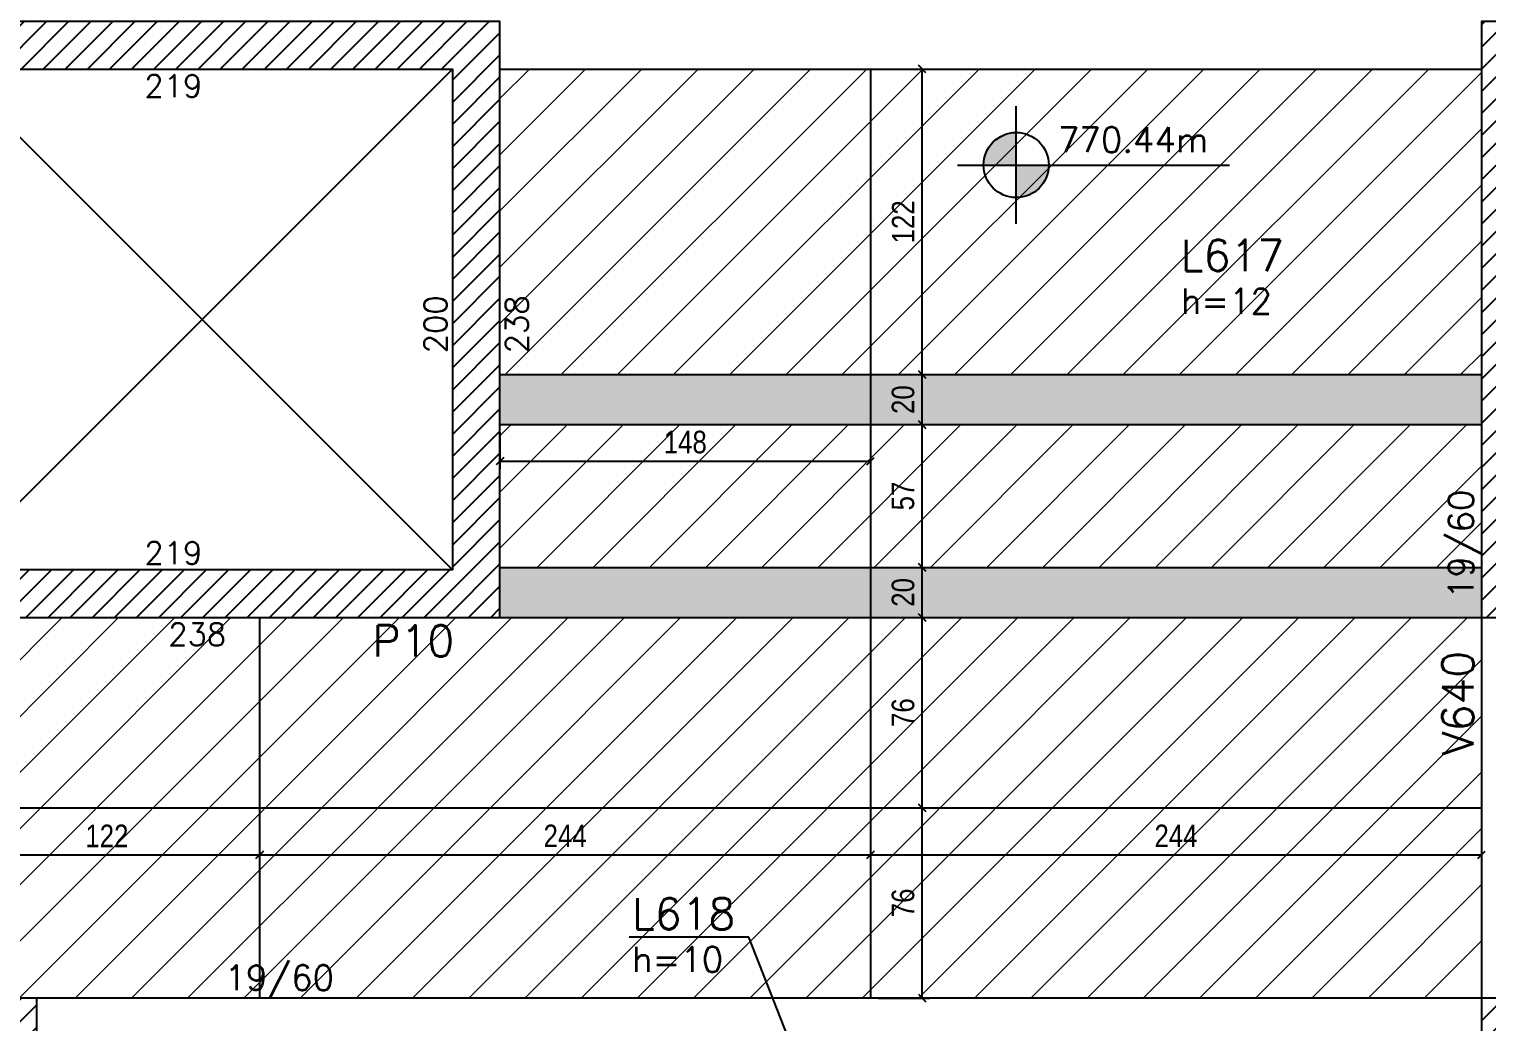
# Model space of a CAD drawing. Extents: x 1860 to 8661, y -614 to 3837.
# Drawn here: x 4067 to 4649, y 1939 to 2336 of the extents above; entities that cross this region are included whole.
import ezdxf
from ezdxf import colors
from ezdxf.entities.mleader import LeaderData, LeaderLine
from ezdxf.math import Vec2, Vec3

# ---------------------------------------------------------------- set-up
doc = ezdxf.new("R2010")
doc.units = 0
for name, color, linetype in [('COTA', 241, 'Continuous'), ('F-AUX-RED', 1, 'Continuous'), ('F-LAJES-DIM', 2, 'Continuous'), ('F-LAJES-NOME', 4, 'Continuous'), ('F-NÍVEL-PLANTA', 2, 'Continuous'), ('F-PILARES-DIM', 172, 'Continuous'), ('F-PILARES-HACH', 174, 'Continuous'), ('F-PILARES-NOME', 170, 'Continuous'), ('F-PILARES-S', 170, 'Continuous'), ('F-TEXTO', 6, 'Continuous'), ('F-VIGAS', 3, 'Continuous'), ('F-VIGAS-DIM', 2, 'Continuous'), ('F-VIGAS-NOME', 4, 'Continuous'), ('F-VÃO', 1, 'Continuous'), ('Painéis', 200, 'Continuous')]:
    doc.layers.add(name, color=color, linetype=linetype)
doc.layers.add('Hachura', color=251, linetype='Continuous', lineweight=9)
doc.styles.add('COTA TECNICA-50', font='techl___.ttf', dxfattribs={"height": 9})
doc.styles.add('MCP', font='romans.shx')
doc.styles.get("Standard").update_dxf_attribs({"font": 'arial.ttf'})
doc.dimstyles.new('COTA PAINEL-50', dxfattribs={"dimtxt": 9, "dimasz": 3, "dimexe": 3, "dimexo": 3, "dimgap": 3, "dimtad": 1, "dimdec": 1, "dimzin": 12, "dimdsep": 46, "dimtxsty": 'COTA TECNICA-50', "dimblk1": 'OBLIQUE', "dimblk2": 'OBLIQUE', "dimsah": 1, "dimcen": 0.9, "dimclrd": 4, "dimclre": 4, "dimclrt": 240, "dimadec": 1, "dimazin": 3, "dimtfac": 1, "dimtdec": 1, "dimtmove": 0, "dimatfit": 3, "dimfxl": 1, "dimtolj": 1, "dimtzin": 12, "dimarcsym": 0})
pattern_1 = [(45, (4050.8626, 11455.262), (-4.4194174, 4.4194174), [])]

# ---------------------------------------------------------------- blocks, each defined once
blk = doc.blocks.new('Nível - Planta')
at = {"layer": 'F-NÍVEL-PLANTA'}
h = blk.add_hatch(color=71, dxfattribs=at)
h.paths.add_polyline_path([(0, 0), (0, 0.26, 0.414214), (-0.26, 0)])
h.paths.add_polyline_path([(0.26, 0), (0, 0), (0, -0.26, 0.414214)])
for p, q in [((0, -0.469), (0, 0.469)), ((-0.469, 0), (1.704, 0))]:
    blk.add_line(p, q, dxfattribs=at)
blk.add_circle((0, 0), 0.26, dxfattribs=at)
at = {"layer": 'F-TEXTO', "color": 3, "style": 'MCP'}
blk.add_attdef('NÍVEL', (0.333, 0.102), '', height=0.2, dxfattribs=at)
blk = doc.blocks.new('_Dot')
at = {"color": 0, "linetype": 'ByBlock', "lineweight": -2}
blk.add_line((-0.5, 0), (-1, 0), dxfattribs=at)
at = {"color": 0, "linetype": 'ByBlock', "const_width": 0.5}
blk.add_lwpolyline([(-0.25, 0, 1), (0.25, 0, 1)], format="xyb", close=True, dxfattribs=at)
blk = doc.blocks.new('_Oblique')
at = {"color": 0, "linetype": 'ByBlock', "lineweight": -2}
blk.add_line((-0.5, -0.5), (0.5, 0.5), dxfattribs=at)
blk = doc.blocks.new('*D764')
at = {"layer": 'COTA', "color": 4, "lineweight": -2, "transparency": 16777216}
for p, q in [((4036.86, 2036.76), (4036.86, 2002.96)), ((4158.86, 2021.76), (4158.86, 2002.96)), ((4036.86, 2005.96), (4158.86, 2005.96))]:
    blk.add_line(p, q, dxfattribs=at)
at = {"layer": 'Defpoints', "color": 0, "transparency": 16777216}
for p in [(4036.86, 2039.76), (4158.86, 2024.76), (4158.86, 2005.96)]:
    blk.add_point(p, dxfattribs=at)
at = {"layer": 'COTA', "color": 4, "lineweight": -2, "transparency": 16777216, "xscale": 3, "yscale": 3, "zscale": 3, "rotation": 180}
blk.add_blockref('_Oblique', (4036.86, 2005.96), dxfattribs=at)
at = {"layer": 'COTA', "color": 4, "lineweight": -2, "transparency": 16777216, "xscale": 3, "yscale": 3, "zscale": 3}
blk.add_blockref('_Oblique', (4158.86, 2005.96), dxfattribs=at)
at = {"layer": 'COTA', "color": 240, "transparency": 16777216, "insert": (4097.86, 2013.52), "char_height": 9, "attachment_point": 5, "style": 'COTA TECNICA-50'}
blk.add_mtext('\\A1;122', dxfattribs=at)
blk = doc.blocks.new('*D765')
at = {"layer": 'COTA', "color": 4, "lineweight": -2, "transparency": 16777216}
for p, q in [((4158.86, 2021.76), (4158.86, 2002.96)), ((4402.86, 2021.76), (4402.86, 2002.96)), ((4158.86, 2005.96), (4402.86, 2005.96))]:
    blk.add_line(p, q, dxfattribs=at)
at = {"layer": 'Defpoints', "color": 0, "transparency": 16777216}
for p in [(4158.86, 2024.76), (4402.86, 2024.76), (4402.86, 2005.96)]:
    blk.add_point(p, dxfattribs=at)
at = {"layer": 'COTA', "color": 4, "lineweight": -2, "transparency": 16777216, "xscale": 3, "yscale": 3, "zscale": 3, "rotation": 180}
blk.add_blockref('_Oblique', (4158.86, 2005.96), dxfattribs=at)
at = {"layer": 'COTA', "color": 4, "lineweight": -2, "transparency": 16777216, "xscale": 3, "yscale": 3, "zscale": 3}
blk.add_blockref('_Oblique', (4402.86, 2005.96), dxfattribs=at)
at = {"layer": 'COTA', "color": 240, "transparency": 16777216, "insert": (4280.86, 2013.53), "char_height": 9, "attachment_point": 5, "style": 'COTA TECNICA-50'}
blk.add_mtext('\\A1;244', dxfattribs=at)
blk = doc.blocks.new('*D766')
at = {"layer": 'COTA', "color": 4, "lineweight": -2, "transparency": 16777216}
for p, q in [((4402.86, 2021.76), (4402.86, 2002.96)), ((4646.86, 2021.76), (4646.86, 2002.96)), ((4402.86, 2005.96), (4646.86, 2005.96))]:
    blk.add_line(p, q, dxfattribs=at)
at = {"layer": 'Defpoints', "color": 0, "transparency": 16777216}
for p in [(4402.86, 2024.76), (4646.86, 2024.76), (4646.86, 2005.96)]:
    blk.add_point(p, dxfattribs=at)
at = {"layer": 'COTA', "color": 4, "lineweight": -2, "transparency": 16777216, "xscale": 3, "yscale": 3, "zscale": 3, "rotation": 180}
blk.add_blockref('_Oblique', (4402.86, 2005.96), dxfattribs=at)
at = {"layer": 'COTA', "color": 4, "lineweight": -2, "transparency": 16777216, "xscale": 3, "yscale": 3, "zscale": 3}
blk.add_blockref('_Oblique', (4646.86, 2005.96), dxfattribs=at)
at = {"layer": 'COTA', "color": 240, "transparency": 16777216, "insert": (4524.86, 2013.53), "char_height": 9, "attachment_point": 5, "style": 'COTA TECNICA-50'}
blk.add_mtext('\\A1;244', dxfattribs=at)
blk = doc.blocks.new('*D767')
at = {"layer": 'COTA', "color": 4, "lineweight": -2, "transparency": 16777216}
for p, q in [((4405.86, 2024.76), (4426.47, 2024.76)), ((4423.47, 1948.76), (4423.47, 2024.76)), ((4405.86, 1948.76), (4426.47, 1948.76))]:
    blk.add_line(p, q, dxfattribs=at)
at = {"layer": 'Defpoints', "color": 0, "transparency": 16777216}
for p in [(4402.86, 2024.76), (4423.47, 2024.76), (4402.86, 1948.76)]:
    blk.add_point(p, dxfattribs=at)
at = {"layer": 'COTA', "color": 4, "lineweight": -2, "transparency": 16777216, "xscale": 3, "yscale": 3, "zscale": 3}
for p, rotation in [((4423.47, 2024.76), 90), ((4423.47, 1948.76), 270)]:
    blk.add_blockref('_Oblique', p, dxfattribs=dict(at, rotation=rotation))
at = {"layer": 'COTA', "color": 240, "transparency": 16777216, "insert": (4415.88, 1986.76), "char_height": 9, "attachment_point": 5, "rotation": 90, "style": 'COTA TECNICA-50'}
blk.add_mtext('\\A1;76', dxfattribs=at)
blk = doc.blocks.new('*D768')
at = {"layer": 'COTA', "color": 4, "lineweight": -2, "transparency": 16777216}
for p, q in [((4405.86, 2100.76), (4426.47, 2100.76)), ((4423.47, 2024.76), (4423.47, 2100.76)), ((4405.86, 2024.76), (4426.47, 2024.76))]:
    blk.add_line(p, q, dxfattribs=at)
at = {"layer": 'Defpoints', "color": 0, "transparency": 16777216}
for p in [(4402.86, 2100.76), (4423.47, 2100.76), (4402.86, 2024.76)]:
    blk.add_point(p, dxfattribs=at)
at = {"layer": 'COTA', "color": 4, "lineweight": -2, "transparency": 16777216, "xscale": 3, "yscale": 3, "zscale": 3}
for p, rotation in [((4423.47, 2100.76), 90), ((4423.47, 2024.76), 270)]:
    blk.add_blockref('_Oblique', p, dxfattribs=dict(at, rotation=rotation))
at = {"layer": 'COTA', "color": 240, "transparency": 16777216, "insert": (4415.88, 2062.76), "char_height": 9, "attachment_point": 5, "rotation": 90, "style": 'COTA TECNICA-50'}
blk.add_mtext('\\A1;76', dxfattribs=at)
blk = doc.blocks.new('*D769')
at = {"layer": 'COTA', "color": 4, "lineweight": -2, "transparency": 16777216}
for p, q in [((4405.86, 2120.76), (4426.47, 2120.76)), ((4423.47, 2100.76), (4423.47, 2120.76)), ((4405.86, 2100.76), (4426.47, 2100.76))]:
    blk.add_line(p, q, dxfattribs=at)
at = {"layer": 'Defpoints', "color": 0, "transparency": 16777216}
for p in [(4402.86, 2120.76), (4423.47, 2120.76), (4402.86, 2100.76)]:
    blk.add_point(p, dxfattribs=at)
at = {"layer": 'COTA', "color": 4, "lineweight": -2, "transparency": 16777216, "xscale": 3, "yscale": 3, "zscale": 3}
for p, rotation in [((4423.47, 2120.76), 90), ((4423.47, 2100.76), 270)]:
    blk.add_blockref('_Oblique', p, dxfattribs=dict(at, rotation=rotation))
at = {"layer": 'COTA', "color": 240, "transparency": 16777216, "insert": (4415.88, 2110.76), "char_height": 9, "attachment_point": 5, "rotation": 90, "style": 'COTA TECNICA-50'}
blk.add_mtext('\\A1;20', dxfattribs=at)
blk = doc.blocks.new('*D770')
at = {"layer": 'COTA', "color": 4, "lineweight": -2, "transparency": 16777216}
for p, q in [((4405.86, 2177.76), (4426.47, 2177.76)), ((4423.47, 2120.76), (4423.47, 2177.76)), ((4405.86, 2120.76), (4426.47, 2120.76))]:
    blk.add_line(p, q, dxfattribs=at)
at = {"layer": 'Defpoints', "color": 0, "transparency": 16777216}
for p in [(4402.86, 2177.76), (4423.47, 2177.76), (4402.86, 2120.76)]:
    blk.add_point(p, dxfattribs=at)
at = {"layer": 'COTA', "color": 4, "lineweight": -2, "transparency": 16777216, "xscale": 3, "yscale": 3, "zscale": 3}
for p, rotation in [((4423.47, 2177.76), 90), ((4423.47, 2120.76), 270)]:
    blk.add_blockref('_Oblique', p, dxfattribs=dict(at, rotation=rotation))
at = {"layer": 'COTA', "color": 240, "transparency": 16777216, "insert": (4415.87, 2149.26), "char_height": 9, "attachment_point": 5, "rotation": 90, "style": 'COTA TECNICA-50'}
blk.add_mtext('\\A1;57', dxfattribs=at)
blk = doc.blocks.new('*D771')
at = {"layer": 'COTA', "color": 4, "lineweight": -2, "transparency": 16777216}
for p, q in [((4405.86, 2197.76), (4426.47, 2197.76)), ((4423.47, 2177.76), (4423.47, 2197.76)), ((4405.86, 2177.76), (4426.47, 2177.76))]:
    blk.add_line(p, q, dxfattribs=at)
at = {"layer": 'Defpoints', "color": 0, "transparency": 16777216}
for p in [(4402.86, 2197.76), (4423.47, 2197.76), (4402.86, 2177.76)]:
    blk.add_point(p, dxfattribs=at)
at = {"layer": 'COTA', "color": 4, "lineweight": -2, "transparency": 16777216, "xscale": 3, "yscale": 3, "zscale": 3}
for p, rotation in [((4423.47, 2197.76), 90), ((4423.47, 2177.76), 270)]:
    blk.add_blockref('_Oblique', p, dxfattribs=dict(at, rotation=rotation))
at = {"layer": 'COTA', "color": 240, "transparency": 16777216, "insert": (4415.88, 2187.76), "char_height": 9, "attachment_point": 5, "rotation": 90, "style": 'COTA TECNICA-50'}
blk.add_mtext('\\A1;20', dxfattribs=at)
blk = doc.blocks.new('*D772')
at = {"layer": 'COTA', "color": 4, "lineweight": -2, "transparency": 16777216}
for p, q in [((4405.86, 2319.76), (4426.47, 2319.76)), ((4423.47, 2197.76), (4423.47, 2319.76)), ((4405.86, 2197.76), (4426.47, 2197.76))]:
    blk.add_line(p, q, dxfattribs=at)
at = {"layer": 'Defpoints', "color": 0, "transparency": 16777216}
for p in [(4402.86, 2319.76), (4423.47, 2319.76), (4402.86, 2197.76)]:
    blk.add_point(p, dxfattribs=at)
at = {"layer": 'COTA', "color": 4, "lineweight": -2, "transparency": 16777216, "xscale": 3, "yscale": 3, "zscale": 3}
for p, rotation in [((4423.47, 2319.76), 90), ((4423.47, 2197.76), 270)]:
    blk.add_blockref('_Oblique', p, dxfattribs=dict(at, rotation=rotation))
at = {"layer": 'COTA', "color": 240, "transparency": 16777216, "insert": (4415.91, 2258.76), "char_height": 9, "attachment_point": 5, "rotation": 90, "style": 'COTA TECNICA-50'}
blk.add_mtext('\\A1;122', dxfattribs=at)
blk = doc.blocks.new('*D773')
at = {"layer": 'COTA', "color": 4, "lineweight": -2, "transparency": 16777216}
for p, q in [((4254.86, 2174.76), (4254.86, 2160.18)), ((4402.86, 2174.76), (4402.86, 2160.18)), ((4254.86, 2163.18), (4402.86, 2163.18))]:
    blk.add_line(p, q, dxfattribs=at)
at = {"layer": 'Defpoints', "color": 0, "transparency": 16777216}
for p in [(4254.86, 2177.76), (4402.86, 2177.76), (4402.86, 2163.18)]:
    blk.add_point(p, dxfattribs=at)
at = {"layer": 'COTA', "color": 4, "lineweight": -2, "transparency": 16777216, "xscale": 3, "yscale": 3, "zscale": 3, "rotation": 180}
blk.add_blockref('_Oblique', (4254.86, 2163.18), dxfattribs=at)
at = {"layer": 'COTA', "color": 4, "lineweight": -2, "transparency": 16777216, "xscale": 3, "yscale": 3, "zscale": 3}
blk.add_blockref('_Oblique', (4402.86, 2163.18), dxfattribs=at)
at = {"layer": 'COTA', "color": 240, "transparency": 16777216, "insert": (4328.86, 2170.76), "char_height": 9, "attachment_point": 5, "style": 'COTA TECNICA-50'}
blk.add_mtext('\\A1;148', dxfattribs=at)

msp = doc.modelspace()

# ---------------------------------------------------------------- hatches: boundary and pattern name
at = {"layer": 'F-PILARES-HACH', "linetype": 'Continuous'}
h = msp.add_hatch(dxfattribs=at)
h.set_pattern_fill('ANSI31', color=256, scale=50, style=0)
h.set_pattern_definition(pattern_1)
h.paths.add_polyline_path([(4254.86, 2100.76), (4254.86, 2338.76), (4016.86, 2338.76), (4016.86, 2319.76), (4235.86, 2319.76), (4235.86, 2119.76), (4016.86, 2119.76), (4016.86, 2100.76)], flags=16)
h = msp.add_hatch(dxfattribs=at)
h.set_pattern_fill('ANSI31', color=256, scale=50, style=0)
h.set_pattern_definition(pattern_1)
h.paths.add_polyline_path([(4646.86, 2100.76), (4665.86, 2100.76), (4665.86, 2338.76), (4646.86, 2338.76)], flags=16)
h = msp.add_hatch(dxfattribs=at)
h.set_pattern_fill('ANSI31', color=256, scale=50, style=0)
h.set_pattern_definition(pattern_1)
h.paths.add_polyline_path([(4069.86, 1431.26), (4069.86, 1948.76), (4050.86, 1948.76), (4050.86, 1455.26), (3831.86, 1455.26), (3831.86, 1431.26)], flags=16)
h = msp.add_hatch(dxfattribs=at)
h.set_pattern_fill('ANSI31', color=256, scale=50, style=0)
h.set_pattern_definition(pattern_1)
h.paths.add_polyline_path([(4665.86, 1479.76), (4665.86, 1948.76), (4646.86, 1948.76), (4646.86, 1498.76), (4426.86, 1498.76), (4426.86, 1479.76)], flags=16)
at = {"layer": 'Hachura', "linetype": 'ByBlock'}
h = msp.add_hatch(dxfattribs=at)
h.set_pattern_fill('ANSI31', color=256, scale=5)
h.set_pattern_definition([(45, (190.416, 456.187), (-11.22532, 11.22532), [])])
h.paths.add_polyline_path([(4402.86, 2100.76), (4402.86, 2024.76), (4646.86, 2024.76), (4646.86, 2100.76)])
h.paths.add_polyline_path([(4402.86, 2024.26), (4402.86, 1948.76), (4500.36, 1948.76), (4646.86, 1948.76), (4646.86, 2024.26)])
h.paths.add_polyline_path([(4316.36, 1948.76), (4402.86, 1948.76), (4402.86, 2024.26), (4158.86, 2024.26), (4158.86, 1948.76)])
h.paths.add_polyline_path([(4402.86, 2024.76), (4402.86, 2100.76), (4254.86, 2100.76), (4158.86, 2100.76), (4158.86, 2024.76)])
h.paths.add_polyline_path([(4158.86, 2024.76), (4158.86, 2100.76), (4036.86, 2100.76), (4036.86, 2024.76)])
h.paths.add_polyline_path([(4158.86, 1948.76), (4158.86, 2024.26), (4036.86, 2024.26), (4036.86, 1948.76), (4050.86, 1948.76), (4069.86, 1948.76)])
h.paths.add_polyline_path([(3850.86, 2024.26), (3850.86, 1948.76), (4036.86, 1948.76), (4036.86, 2024.26)])
h.paths.add_polyline_path([(4036.86, 2024.76), (4036.86, 2100.76), (4016.86, 2100.76), (3850.86, 2100.76), (3850.86, 2024.76)])
h.paths.add_polyline_path([(3933.86, 2119.76), (4016.86, 2119.76), (4016.86, 2197.26), (3933.86, 2197.26)])
h.paths.add_polyline_path([(3850.86, 2197.26), (3850.86, 2119.76), (3933.86, 2119.76), (3933.86, 2197.26)])
h.paths.add_polyline_path([(3933.86, 2197.76), (3933.86, 2319.76), (3850.86, 2319.76), (3850.86, 2197.76)])
h.paths.add_polyline_path([(3933.86, 2197.76), (4016.86, 2197.76), (4016.86, 2319.76), (3933.86, 2319.76)])
h = msp.add_hatch(dxfattribs=at)
h.set_pattern_fill('ANSI31', color=256, scale=5)
h.set_pattern_definition([(45, (435.387, 82.53), (-11.22532, 11.22532), [])])
h.paths.add_polyline_path([(4402.86, 2120.76), (4402.86, 2177.76), (4254.86, 2177.76), (4254.86, 2120.76)])
h.paths.add_polyline_path([(4402.86, 2177.76), (4402.86, 2120.76), (4646.86, 2120.76), (4646.86, 2177.76)])
h.paths.add_polyline_path([(4646.86, 2197.76), (4646.86, 2319.76), (4402.86, 2319.76), (4402.86, 2197.76)])
h.paths.add_polyline_path([(4254.86, 2197.76), (4402.86, 2197.76), (4402.86, 2319.76), (4254.86, 2319.76)])
h = msp.add_hatch(color=256, dxfattribs=at)
h.dxf.hatch_style = 1
h.paths.add_polyline_path([(4402.86, 2177.76), (4402.86, 2197.76), (4254.86, 2197.76), (4254.86, 2177.76)])
h.paths.add_polyline_path([(4402.86, 2197.76), (4402.86, 2177.76), (4646.86, 2177.76), (4646.86, 2197.76)])
h.paths.add_polyline_path([(4402.86, 2120.76), (4402.86, 2100.76), (4646.86, 2100.76), (4646.86, 2120.76)])
h.paths.add_polyline_path([(4254.86, 2120.76), (4254.86, 2100.76), (4402.86, 2100.76), (4402.86, 2120.76)])

# ---------------------------------------------------------------- linework, layer by layer
at = {"layer": 'F-PILARES-S', "linetype": 'Continuous'}
for points in [[(4254.86, 2100.76), (4254.86, 2338.76), (4016.86, 2338.76), (4016.86, 2319.76), (4235.86, 2319.76), (4235.86, 2119.76), (4016.86, 2119.76), (4016.86, 2100.76), (4254.86, 2100.76)], [(4646.86, 2100.76), (4665.86, 2100.76), (4665.86, 2338.76), (4646.86, 2338.76), (4646.86, 2100.76)], [(4069.86, 1431.26), (4069.86, 1948.76), (4050.86, 1948.76), (4050.86, 1455.26), (3831.86, 1455.26), (3831.86, 1431.26), (4069.86, 1431.26)], [(4665.86, 1479.76), (4665.86, 1948.76), (4646.86, 1948.76), (4646.86, 1498.76), (4426.86, 1498.76), (4426.86, 1479.76), (4665.86, 1479.76)]]:
    msp.add_lwpolyline(points, dxfattribs=at)
at = {"layer": 'F-VIGAS'}
for points in [[(4254.86, 2319.76), (4646.86, 2319.76)], [(4646.86, 2100.76), (4646.86, 1948.76)], [(4349.86, 1948.76), (4069.86, 1948.76)], [(4496.36, 1948.76), (4349.86, 1948.76)], [(4646.86, 1948.76), (4496.36, 1948.76)]]:
    msp.add_lwpolyline(points, dxfattribs=at)
at = {"layer": 'F-VÃO'}
for p, q in [((4035.86, 2119.76), (4235.86, 2319.76)), ((4035.86, 2319.76), (4235.86, 2119.76))]:
    msp.add_line(p, q, dxfattribs=at)
at = {"layer": 'Painéis'}
for p, q in [((4254.86, 2120.76), (4646.86, 2120.76)), ((4254.86, 2100.76), (4646.86, 2100.76))]:
    msp.add_line(p, q, dxfattribs=at)
for points in [[(4402.86, 2319.76), (4402.86, 1948.76)], [(4254.86, 2197.76), (4646.86, 2197.76)], [(4254.86, 2177.76), (4646.86, 2177.76)], [(4158.86, 2100.76), (4158.86, 1948.76)], [(3850.86, 2024.76), (4646.86, 2024.76)]]:
    msp.add_lwpolyline(points, dxfattribs=at)

# ---------------------------------------------------------------- block references
at = {"layer": 'F-NÍVEL-PLANTA', "linetype": 'Continuous', "xscale": 50, "yscale": 50, "zscale": 50}
msp.add_blockref('Nível - Planta', (4461.04, 2281.45), dxfattribs=at).add_auto_attribs({'NÍVEL': '770.44m'})

# ---------------------------------------------------------------- texts
at = {"layer": 'F-LAJES-DIM', "linetype": 'Continuous', "style": 'MCP'}
for s, p in [('h=12', (4526.78, 2222.08)), ('h=10', (4307.6, 1959.19))]:
    msp.add_text(s, height=10, dxfattribs=at).set_placement(p)
at = {"layer": 'F-LAJES-NOME', "linetype": 'Continuous', "style": 'MCP'}
for s, p in [('L617', (4526.78, 2239.08)), ('L618', (4307.6, 1976.19))]:
    msp.add_text(s, height=12.5, dxfattribs=at).set_placement(p)
at = {"layer": 'F-PILARES-DIM', "linetype": 'Continuous', "style": 'MCP'}
for s, p in [('219', (4112.86, 2308.51)), ('219', (4112.86, 2122.01)), ('238', (4122.36, 2089.51))]:
    msp.add_text(s, height=9, dxfattribs=at).set_placement(p)
for s, p in [('200', (4233.61, 2206.26)), ('238', (4266.11, 2206.26))]:
    msp.add_text(s, height=9, rotation=90, dxfattribs=at).set_placement(p)
at = {"layer": 'F-PILARES-NOME', "linetype": 'Continuous', "style": 'MCP'}
msp.add_text('P10', height=12.5, dxfattribs=at).set_placement((4203.92, 2085.14))
at = {"layer": 'F-VIGAS-DIM', "linetype": 'Continuous', "style": 'MCP'}
msp.add_text('19/60', height=10, rotation=90, dxfattribs=at).set_placement((4643.74, 2108.11))
msp.add_text('19/60', height=10, dxfattribs=at).set_placement((4144.86, 1951.89))
at = {"layer": 'F-VIGAS-NOME', "linetype": 'Continuous', "style": 'MCP'}
msp.add_text('V640', height=12.5, rotation=90, dxfattribs=at).set_placement((4643.74, 2045.61))

# ---------------------------------------------------------------- dimensions: what is measured, and where the dimension line sits
at = {"layer": 'COTA'}
for base, p1, p2, picture, middle in [((4423.47, 2319.76), (4402.86, 2197.76), (4402.86, 2319.76), '*D772', (4415.91, 2258.76)), ((4423.47, 2197.76), (4402.86, 2177.76), (4402.86, 2197.76), '*D771', (4415.88, 2187.76)), ((4423.47, 2177.76), (4402.86, 2120.76), (4402.86, 2177.76), '*D770', (4415.87, 2149.26)), ((4423.47, 2120.76), (4402.86, 2100.76), (4402.86, 2120.76), '*D769', (4415.88, 2110.76)), ((4423.47, 2100.76), (4402.86, 2024.76), (4402.86, 2100.76), '*D768', (4415.88, 2062.76))]:
    dim = msp.add_linear_dim(base=base, p1=p1, p2=p2, angle=90, dimstyle='COTA PAINEL-50', override={"dimtmove": 1}, dxfattribs=at)
    dim.commit()
    dim.dimension.update_dxf_attribs({"geometry": picture, "text_midpoint": middle})
dim = msp.add_linear_dim(base=(4402.86, 2163.18), p1=(4254.86, 2177.76), p2=(4402.86, 2177.76), dimstyle='COTA PAINEL-50', dxfattribs=at)
dim.commit()
dim.dimension.update_dxf_attribs({"geometry": '*D773', "text_midpoint": (4328.86, 2170.76)})
for base, p1, p2, picture, middle in [((4158.86, 2005.96), (4036.86, 2039.76), (4158.86, 2024.76), '*D764', (4097.86, 2013.52)), ((4402.86, 2005.96), (4158.86, 2024.76), (4402.86, 2024.76), '*D765', (4280.86, 2013.53)), ((4646.86, 2005.96), (4402.86, 2024.76), (4646.86, 2024.76), '*D766', (4524.86, 2013.53))]:
    dim = msp.add_linear_dim(base=base, p1=p1, p2=p2, dimstyle='COTA PAINEL-50', override={"dimtmove": 1}, dxfattribs=at)
    dim.commit()
    dim.dimension.update_dxf_attribs({"geometry": picture, "text_midpoint": middle})
dim = msp.add_linear_dim(base=(4423.47, 2024.76), p1=(4402.86, 1948.76), p2=(4402.86, 2024.76), angle=90, dimstyle='COTA PAINEL-50', dxfattribs=at)
dim.commit()
dim.dimension.update_dxf_attribs({"geometry": '*D767', "text_midpoint": (4415.88, 1986.76)})

# ---------------------------------------------------------------- leaders
at = {"layer": 'F-AUX-RED', "linetype": 'Continuous'}
ml = msp.add_multileader_mtext('Standard', dxfattribs=at)
ml.set_content('', color=256)
ml.set_leader_properties()
ml.set_arrow_properties(name='DOT')
ml.build(insert=Vec2(0, 0))
ml.multileader.update_dxf_attribs({"text_right_attachment_type": 6, "text_top_attachment_type": 0, "text_bottom_attachment_type": 0, "dogleg_length": 0.36, "arrow_head_size": 5})
ctx = ml.context
ctx.base_point, ctx.char_height, ctx.arrow_head_size, ctx.landing_gap_size, ctx.plane_origin = Vec3(4306.37, 1973.2), 0.18, 5, 0.09, Vec3(4374.79, 1920.8)
ctx.right_attachment, ctx.text_align_type = 6, 2
notes = []
notes.append((ctx, [(0, (1, 1, 0), (4354.31, 1973.11), (-1, 0), 47.76, [(0, [(4374.79, 1920.8)], 256, [])])]))
ctx.mtext.insert, ctx.mtext.alignment, ctx.mtext.flow_direction = Vec3(4306.46, 1973.29), 3, 5
for ctx, leaders in notes:
    for number, flags, end, landing, length, lines in leaders:
        leader = LeaderData()
        leader.index, (leader.has_last_leader_line, leader.has_dogleg_vector, leader.attachment_direction) = number, flags
        leader.last_leader_point, leader.dogleg_vector, leader.dogleg_length = Vec3(end), Vec3(landing), length
        for number, points, colour, breaks in lines:
            line = LeaderLine()
            line.index, line.vertices, line.color, line.breaks = number, Vec3.list(points), colors.encode_raw_color(colour), breaks
            leader.lines.append(line)
        ctx.leaders.append(leader)

doc.saveas('drawing.dxf')
